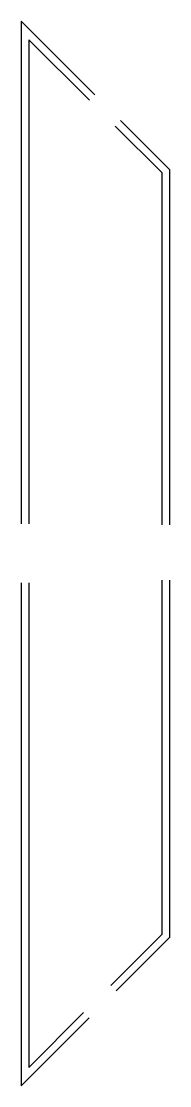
# Model space of a CAD drawing. Header units: millimetres. Extents: x 137 to 254, y 98 to 937.
import ezdxf

# ---------------------------------------------------------------- set-up
doc = ezdxf.new("R2010")
doc.units = ezdxf.units.MM

msp = doc.modelspace()

# ---------------------------------------------------------------- linework, layer by layer
at = {"color": 1}
for points in [[(194.52, 878.98), (136.63, 936.88), (136.63, 540.68)], [(253.63, 539.95), (253.63, 819.88), (214.96, 858.55)], [(211.48, 172.75), (253.63, 214.91), (253.63, 496.5)], [(136.63, 494.29), (136.63, 97.91), (190.04, 151.32)]]:
    msp.add_lwpolyline(points, dxfattribs=at)
for points in [[(190.28, 874.74), (142.63, 922.39), (142.63, 540.68)], [(247.63, 539.95), (247.63, 817.39), (210.72, 854.3)], [(207.24, 177), (247.63, 217.39), (247.63, 496.5)], [(142.63, 494.29), (142.63, 112.39), (185.8, 155.56)]]:
    msp.add_lwpolyline(points)

doc.saveas('drawing.dxf')
